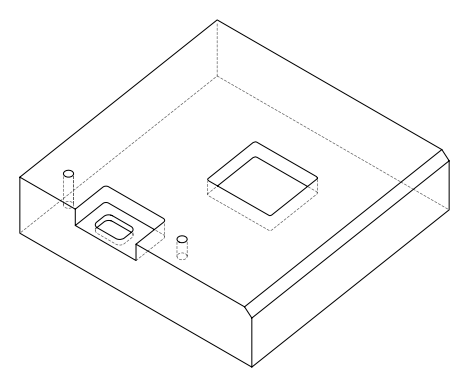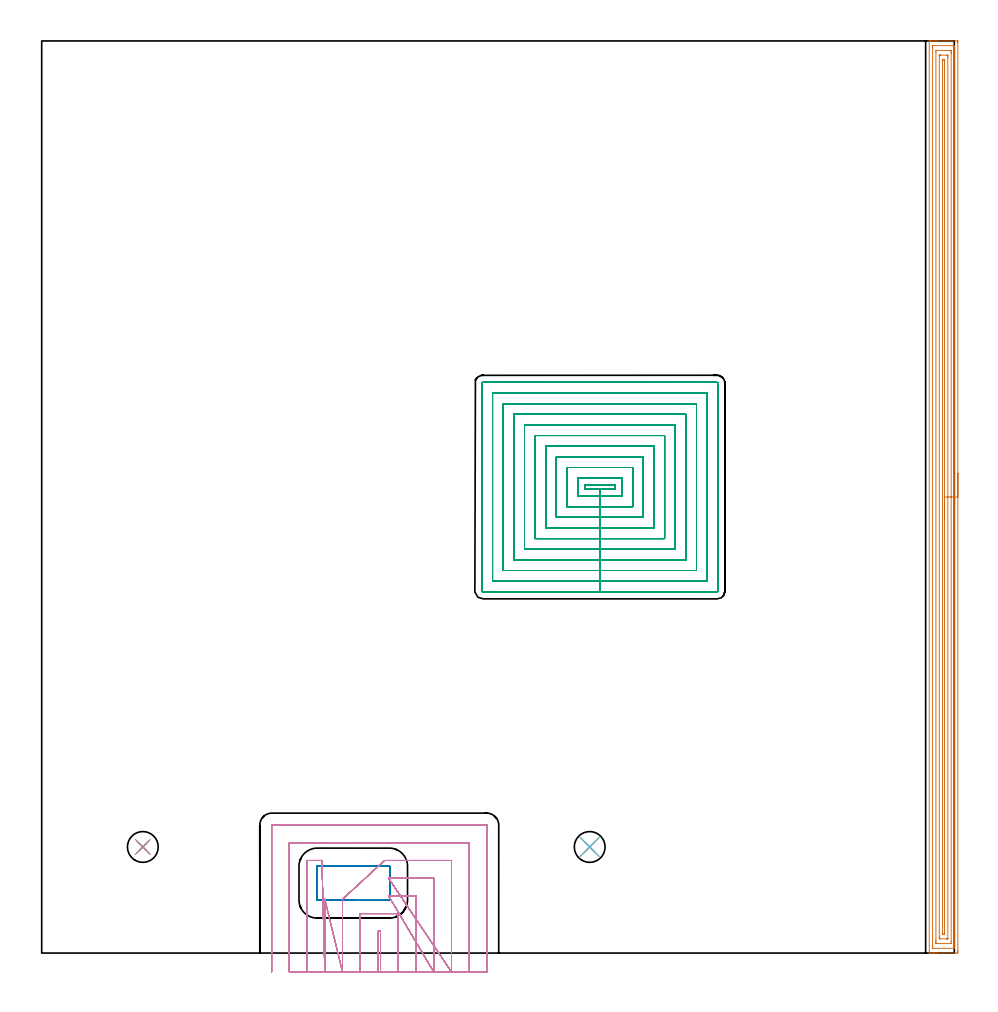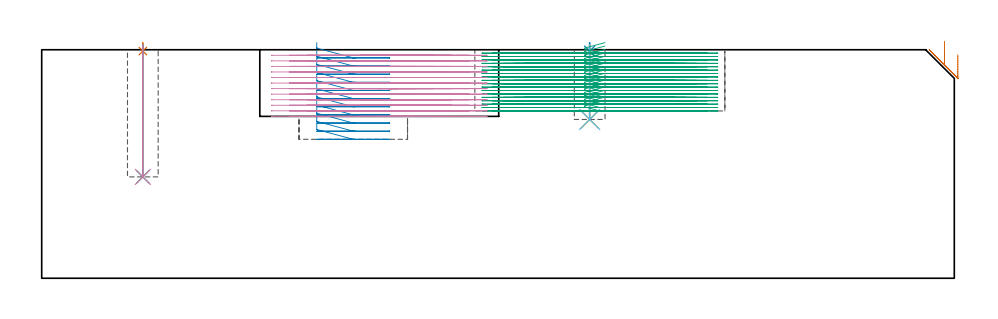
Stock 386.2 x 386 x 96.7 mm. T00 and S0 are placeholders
(PLAN: 10 operations, 8 tool changes, 134.8 min)
(1 SPOT_DRILL | STEP1POCKET | NXT0321_9005460120000 | 0.03 min | 2 mm3)
(2 SPOT_DRILL_1 | STEP1POCKET_1 | NXT0321_9005460120000 | 0.03 min | 2 mm3)
(3 DRILL_BLIND_HOLE_INTO_CENTER | STEP1POCKET | NXT0301_055 | 0.22 min | 2906 mm3)
(4 DRILL_TO_ENLARGE_BLIND_HOLE | STEP1POCKET | UGT0301_374 | 0.22 min | 4214 mm3)
(5 DRILL_BLIND_HOLE_INTO_CENTER_1 | STEP1POCKET_1 | NXT0301_055 | 0.13 min | 1566 mm3)
(6 DRILL_TO_ENLARGE_BLIND_HOLE_1 | STEP1POCKET_1 | UGT0301_374 | 0.13 min | 2336 mm3)
(7 AREA_MILL | FG_CHAMFER_SURFACE | UGT0205_001 | 15.64 min | 28254 mm3)
(8 MILL_RECTANGULAR_POCKET | POCKET_RECTANGULAR_STRAIGHT | UGT0201_133 | Follow Part, ap 3.75, ae 75% | 3.14 min | 49591 mm3)
(9 MILL_RECTANGULAR_POCKET_1 | POCKET_RECTANGULAR_STRAIGHT_1 | NXT0201_008 | Follow Part, ap 1.5, ae 75% | 81.26 min | 258962 mm3)
(10 MILL_SLOT | SLOT_PARTIAL_RECTANGULAR | NXT0201_013 | Follow Part, ap 2.5, ae 75% | 33.95 min | 131608 mm3)
(TOOL NXT0321_9005460120000 | NC Spot Drill, 142deg, 12mm, Carbide, Uncoated | D12 PA142 FL30 Z2)
(TOOL NXT0301_055 | Carbide Drill 8.4mm [860.1-0840-042A1-MM 2214] | D8.4 PA140 FL61 Z2)
(TOOL UGT0301_374 | Twist Drill Flat Bottom 13 mm | D13 PA180 FL101 Z2)
(TOOL UGT0205_001 | Chamfer Mill 20 x 3 x 45 deg. | D20 FL50 Z2)
(TOOL UGT0201_133 | Carbide End Mill 15.0 | D15 FL30 Z4)
(TOOL NXT0201_008 | ENDMILL 6mm [2P460-0600-NA 1630] | D6 FL26 Z6)
(TOOL NXT0201_013 | ENDMILL 10mm | D10 FL30 Z4)
(OP 1 SPOT_DRILL)
G17 G21 G94 G90
T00 M6
G54
G17 G0 G90 X42.8 Y44.9 S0 M3
G43 Z106.7 H0
G94 G81 G98 Z96.14 F250. R99.7
G80
M5
M2
(OP 2 SPOT_DRILL_1)
G17 G21 G94 G90
T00 M6
G54
G17 G0 G90 X231.9 Y44.9 S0 M3
G43 Z106.7 H0
G94 G81 G98 Z96.14 F250. R99.7
G80
M5
M2
(OP 3 DRILL_BLIND_HOLE_INTO_CENTER)
G17 G21 G94 G90
T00 M6
G54
G17 G0 G90 X42.8 Y44.9 S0 M3
G43 Z106.7 H1
G94 G81 G98 Z42.9 F250. R98.7
G80
M5
M2
(OP 4 DRILL_TO_ENLARGE_BLIND_HOLE)
G17 G21 G94 G90
T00 M6
G54
G17 G0 G90 X42.8 Y44.9 S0 M3
G43 Z106.7 H0
G94 G73 G98 Z42.9 F250. Q10.76 R98.7
G80
M5
M2
(OP 5 DRILL_BLIND_HOLE_INTO_CENTER_1)
G17 G21 G94 G90
T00 M6
G54
G17 G0 G90 X231.9 Y44.9 S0 M3
G43 Z106.7 H1
G94 G81 G98 Z67.2 F250. R98.7
G80
M5
M2
(OP 6 DRILL_TO_ENLARGE_BLIND_HOLE_1)
G17 G21 G94 G90
T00 M6
G54
G17 G0 G90 X231.9 Y44.9 S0 M3
G43 Z106.7 H0
G94 G81 G98 Z67.2 F250. R98.7
G80
M5
M2
(OP 7 AREA_MILL)
G17 G21 G94 G90
T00 M6
G54
G17 G0 G90 X387.7 Y203. S1061 M3
G43 Z106.7 H0
Z94.6
G94 G1 Y202.962 Z93.728 F250.
Y202.848 Z92.864
Y202.659 Z92.012
Y202.397 Z91.18
Y202.063 Z90.374
Y201.66 Z89.6
Y201.192 Z88.864
Y200.66 Z88.172
Y200.071 Z87.529
Y199.428 Z86.94
Y198.736 Z86.408
Y198. Z85.94
Y197.226 Z85.537
Y196.42 Z85.203
Y195.588 Z84.941
Y194.736 Z84.752
Y193.872 Z84.638
Y193. Z84.6
Y1.133
X387.699 Y0.61 Z84.601
X387.696 Y0.244 Z84.602
X387.693 Y0.01 Z84.605
X387.338 Y0.006 Z84.959
X386.74 Y0. Z85.557
X378.587 Z93.707
X378.032 Z94.264
X377.712 Z94.584
X377.157 Z95.139
X376.837 Z95.458
X375.865 Z96.434
X375.732 Y0.001 Z96.56
X375.685 Y0.003 Z96.607
X375.603 Y0.01 Z96.688
X375.6 Y0.163 Z96.7
Y385.837
X375.602 Y385.99 Z96.688
X375.73 Y385.997 Z96.562
X375.865 Y386. Z96.434
X376.196 Z96.103
X376.837 Z95.458
X378.033 Z94.264
X378.587 Z93.707
X387.338 Z84.959
X387.619 Y385.996 Z84.678
X387.692 Y385.99 Z84.605
X387.699 Y385.915 Z84.599
X387.7 Y385.39 Z84.6
Y193.
X386.286 Z86.014
X386.285 Y2.577 Z86.015
X386.283 Y2.395 Z86.017
X386.279 Y2.041 Z86.021
X386.271 Y2.01 Z86.029
X386.208 Y2.006 Z86.092
X386.104 Y2.002 Z86.196
X385.975 Y2. Z86.325
X377.224 Y2.001 Z95.076
X377.07 Y2.005 Z95.23
X377.041 Y2.009 Z95.259
X377.021 Y2.015 Z95.279
X377.02 Y2.049 Z95.28
X377.016 Y2.213 Z95.284
X377.015 Y2.395 Z95.285
X377.014 Y3.107 Z95.286
X377.015 Y383.423 Z95.285
X377.017 Y383.605 Z95.283
X377.021 Y383.959 Z95.279
X377.029 Y383.99 Z95.271
X377.093 Y383.994 Z95.207
X377.196 Y383.998 Z95.104
X377.325 Y384. Z94.975
X386.076 Y383.999 Z86.224
X386.231 Y383.995 Z86.069
X386.259 Y383.991 Z86.041
X386.279 Y383.985 Z86.021
X386.28 Y383.951 Z86.02
X386.284 Y383.787 Z86.016
X386.285 Y383.605 Z86.015
X386.286 Y382.893 Z86.014
Y193.
X384.872 Z87.428
X384.871 Y4.912 Z87.429
X384.868 Y4.181 Z87.432
X384.865 Y4.025 Z87.435
X384.862 Y4.009 Z87.438
X384.845 Y4.006 Z87.455
X384.801 Y4.003 Z87.499
X384.713 Y4.001 Z87.587
X379.462 Y4. Z92.838
X378.761 Y4.004 Z93.539
X378.587 Y4.01 Z93.713
X378.435 Y4.028 Z93.865
X378.432 Y4.181 Z93.868
X378.43 Y4.341 Z93.87
X378.429 Y5.074 Z93.871
X378.428 Y5.236 Z93.872
X378.429 Y381.088 Z93.871
X378.432 Y381.819 Z93.868
X378.435 Y381.975 Z93.865
X378.438 Y381.99 Z93.862
X378.455 Y381.994 Z93.845
X378.499 Y381.997 Z93.801
X378.587 Y381.999 Z93.713
X383.838 Y382. Z88.462
X384.539 Y381.996 Z87.761
X384.713 Y381.99 Z87.587
X384.865 Y381.972 Z87.435
X384.868 Y381.819 Z87.432
X384.87 Y381.659 Z87.43
X384.872 Y380.926 Z87.428
Y380.764
Y193.
X383.457 Z88.843
Y6.355
X383.455 Y6.186 Z88.845
X383.452 Y6.052 Z88.848
X383.451 Y6.017 Z88.849
X383.435 Y6.01 Z88.865
X383.383 Y6.007 Z88.917
X382.963 Y6. Z89.337
X382.93 Z89.37
X380.304 Z91.996
X379.922 Y6.01 Z92.378
X379.849 Y6.025 Z92.451
X379.846 Y6.078 Z92.454
X379.845 Y6.134 Z92.455
X379.843 Y6.471 Z92.457
Y6.859
Y379.645
X379.845 Y379.814 Z92.455
X379.848 Y379.948 Z92.452
X379.849 Y379.983 Z92.451
X379.865 Y379.99 Z92.435
X379.917 Y379.993 Z92.383
X380.337 Y380. Z91.963
X380.37 Z91.93
X382.996 Z89.304
X383.378 Y379.99 Z88.922
X383.451 Y379.975 Z88.849
X383.454 Y379.922 Z88.846
X383.455 Y379.866 Z88.845
X383.457 Y379.529 Z88.843
Y379.141
Y193.
X382.043 Z90.257
Y8.616
X382.039 Y8.207 Z90.261
X382.036 Y8.012 Z90.264
X381.838 Y8.006 Z90.462
X381.366 Y8.01 Z90.934
X381.264 Y8.027 Z91.036
X381.257 Y8.645 Z91.043
Y377.355
X381.261 Y377.756 Z91.039
X381.264 Y377.956 Z91.036
X381.267 Y377.991 Z91.033
X381.289 Y377.994 Z91.011
X381.334 Y377.997 Z90.966
X381.457 Y377.999 Z90.843
X381.934 Y377.99 Z90.366
X382.036 Y377.973 Z90.264
X382.043 Y377.355 Z90.257
Y193.
Y192.128 Z90.295
Y191.264 Z90.409
Y190.412 Z90.598
Y189.58 Z90.86
Y188.774 Z91.194
Y188. Z91.597
Y187.264 Z92.065
Y186.572 Z92.596
Y185.929 Z93.186
Y185.34 Z93.829
Y184.808 Z94.521
Y184.34 Z95.257
Y183.937 Z96.031
Y183.603 Z96.837
Y183.341 Z97.669
Y183.152 Z98.52
Y183.038 Z99.385
Y183. Z100.257
G0 Z106.7
M5
M2
(OP 8 MILL_RECTANGULAR_POCKET)
G17 G21 G94 G90
T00 M6
G54
G17 G0 G90 X116.4 Y30.987 S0 M3
G43 Z106.7 H0
Z99.7
G94 G1 Y22.5 Z97.426 F250.
Y22.455 Z97.414
X116.455 Y22.355 Z97.383
X116.555 Y22.3 Z97.353
X116.6 Z97.341
X131.85 Z93.254
X147.1 F500.
G3 X147.3 Y22.5 R0.2
G1 Y36.7
G3 X147.1 Y36.9 R0.2
G1 X116.6
G3 X116.4 Y36.7 R0.2
G1 Y22.5
G3 X116.6 Y22.3 R0.2
G1 X131.85
X132.85
G0 X116.4 Y30.987 Z96.254
G1 Y22.5 Z93.98 F250.
Y22.455 Z93.968
X116.455 Y22.355 Z93.938
X116.555 Y22.3 Z93.907
X116.6 Z93.895
X131.85 Z89.809
X147.1 F500.
G3 X147.3 Y22.5 R0.2
G1 Y36.7
G3 X147.1 Y36.9 R0.2
G1 X116.6
G3 X116.4 Y36.7 R0.2
G1 Y22.5
G3 X116.6 Y22.3 R0.2
G1 X131.85
X132.85
G0 X116.4 Y30.987 Z92.809
G1 Y22.5 Z90.535 F250.
Y22.455 Z90.523
X116.455 Y22.355 Z90.492
X116.555 Y22.3 Z90.462
X116.6 Z90.45
X131.85 Z86.364
X147.1 F500.
G3 X147.3 Y22.5 R0.2
G1 Y36.7
G3 X147.1 Y36.9 R0.2
G1 X116.6
G3 X116.4 Y36.7 R0.2
G1 Y22.5
G3 X116.6 Y22.3 R0.2
G1 X131.85
X132.85
G0 X116.4 Y30.987 Z89.364
G1 Y22.5 Z87.09 F250.
Y22.455 Z87.078
X116.455 Y22.355 Z87.047
X116.555 Y22.3 Z87.016
X116.6 Z87.004
X131.85 Z82.918
X147.1 F500.
G3 X147.3 Y22.5 R0.2
G1 Y36.7
G3 X147.1 Y36.9 R0.2
G1 X116.6
G3 X116.4 Y36.7 R0.2
G1 Y22.5
G3 X116.6 Y22.3 R0.2
G1 X131.85
X132.85
G0 X116.4 Y30.987 Z85.918
G1 Y22.5 Z83.644 F250.
Y22.455 Z83.632
X116.455 Y22.355 Z83.602
X116.555 Y22.3 Z83.571
X116.6 Z83.559
X131.85 Z79.473
X147.1 F500.
G3 X147.3 Y22.5 R0.2
G1 Y36.7
G3 X147.1 Y36.9 R0.2
G1 X116.6
G3 X116.4 Y36.7 R0.2
G1 Y22.5
G3 X116.6 Y22.3 R0.2
G1 X131.85
X132.85
G0 X116.4 Y30.987 Z82.473
G1 Y22.5 Z80.199 F250.
Y22.455 Z80.187
X116.455 Y22.355 Z80.156
X116.555 Y22.3 Z80.126
X116.6 Z80.113
X131.85 Z76.027
X147.1 F500.
G3 X147.3 Y22.5 R0.2
G1 Y36.7
G3 X147.1 Y36.9 R0.2
G1 X116.6
G3 X116.4 Y36.7 R0.2
G1 Y22.5
G3 X116.6 Y22.3 R0.2
G1 X131.85
X132.85
G0 X116.4 Y30.987 Z79.027
G1 Y22.5 Z76.753 F250.
Y22.455 Z76.741
X116.455 Y22.355 Z76.711
X116.555 Y22.3 Z76.68
X116.6 Z76.668
X131.85 Z72.582
X147.1 F500.
G3 X147.3 Y22.5 R0.2
G1 Y36.7
G3 X147.1 Y36.9 R0.2
G1 X116.6
G3 X116.4 Y36.7 R0.2
G1 Y22.5
G3 X116.6 Y22.3 R0.2
G1 X131.85
X132.85
G0 X116.4 Y30.987 Z75.582
G1 Y22.5 Z73.308 F250.
Y22.455 Z73.296
X116.455 Y22.355 Z73.265
X116.555 Y22.3 Z73.235
X116.6 Z73.223
X131.85 Z69.136
X147.1 F500.
G3 X147.3 Y22.5 R0.2
G1 Y36.7
G3 X147.1 Y36.9 R0.2
G1 X116.6
G3 X116.4 Y36.7 R0.2
G1 Y22.5
G3 X116.6 Y22.3 R0.2
G1 X131.85
X132.85
G0 X116.4 Y30.987 Z72.136
G1 Y22.5 Z69.862 F250.
Y22.455 Z69.85
X116.455 Y22.355 Z69.82
X116.555 Y22.3 Z69.789
X116.6 Z69.777
X131.85 Z65.691
X147.1 F500.
G3 X147.3 Y22.5 R0.2
G1 Y36.7
G3 X147.1 Y36.9 R0.2
G1 X116.6
G3 X116.4 Y36.7 R0.2
G1 Y22.5
G3 X116.6 Y22.3 R0.2
G1 X131.85
X132.85
G0 X116.4 Y30.987 Z68.691
G1 Y22.5 Z66.417 F250.
Y22.455 Z66.405
X116.455 Y22.355 Z66.374
X116.555 Y22.3 Z66.344
X116.6 Z66.332
X131.85 Z62.245
X147.1 F500.
G3 X147.3 Y22.5 R0.2
G1 Y36.7
G3 X147.1 Y36.9 R0.2
G1 X116.6
G3 X116.4 Y36.7 R0.2
G1 Y22.5
G3 X116.6 Y22.3 R0.2
G1 X131.85
X132.85
G0 X116.4 Y30.987 Z65.245
G1 Y22.5 Z62.971 F250.
Y22.455 Z62.959
X116.455 Y22.355 Z62.929
X116.555 Y22.3 Z62.898
X116.6 Z62.886
X131.85 Z58.8
X147.1 F500.
G3 X147.3 Y22.5 R0.2
G1 Y36.7
G3 X147.1 Y36.9 R0.2
G1 X116.6
G3 X116.4 Y36.7 R0.2
G1 Y22.5
G3 X116.6 Y22.3 R0.2
G1 X131.85
X132.85
G0 Z106.7
M5
M2
(OP 9 MILL_RECTANGULAR_POCKET_1)
G17 G21 G94 G90
T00 M6
G54
G17 G0 G90 X238.366 Y198. S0 M3
G43 Z106.7 H1
Z99.7
G94 G1 X229.8 Z97.405 F250.
Y196.4 Z96.976
X236.2 Z95.261
X242.6 F500.
Y198.
X229.8
Y196.4
X236.2
Y193.4
X245.6
Y201.
X226.8
Y193.4
X236.2
Y188.9
X250.1
Y205.5
X222.3
Y188.9
X236.2
Y184.4
X254.6
Y210.
X217.8
Y184.4
X236.2
Y179.9
X259.1
Y214.5
X213.3
Y179.9
X236.2
Y175.4
X263.6
Y219.
X208.8
Y175.4
X236.2
Y170.9
X268.1
Y223.5
X204.3
Y170.9
X236.2
Y166.4
X272.6
Y228.
X199.8
Y166.4
X236.2
Y161.9
X277.1
Y232.5
X195.3
Y161.9
X236.2
Y157.4
X281.6
Y237.
X190.8
Y157.4
X236.2
Y152.9
X285.8
G3 X286.1 Y153.2 R0.3
G1 Y241.2
G3 X285.8 Y241.5 R0.3
G1 X186.6
G3 X186.3 Y241.2 R0.3
G1 Y153.2
G3 X186.6 Y152.9 R0.3
G1 X236.2
X237.2
G0 X238.366 Y198. Z98.261
G1 X229.8 Z95.966 F250.
Y196.4 Z95.537
X236.2 Z93.822
X242.6 F500.
Y198.
X229.8
Y196.4
X236.2
Y193.4
X245.6
Y201.
X226.8
Y193.4
X236.2
Y188.9
X250.1
Y205.5
X222.3
Y188.9
X236.2
Y184.4
X254.6
Y210.
X217.8
Y184.4
X236.2
Y179.9
X259.1
Y214.5
X213.3
Y179.9
X236.2
Y175.4
X263.6
Y219.
X208.8
Y175.4
X236.2
Y170.9
X268.1
Y223.5
X204.3
Y170.9
X236.2
Y166.4
X272.6
Y228.
X199.8
Y166.4
X236.2
Y161.9
X277.1
Y232.5
X195.3
Y161.9
X236.2
Y157.4
X281.6
Y237.
X190.8
Y157.4
X236.2
Y152.9
X285.8
G3 X286.1 Y153.2 R0.3
G1 Y241.2
G3 X285.8 Y241.5 R0.3
G1 X186.6
G3 X186.3 Y241.2 R0.3
G1 Y153.2
G3 X186.6 Y152.9 R0.3
G1 X236.2
X237.2
G0 X238.366 Y198. Z96.822
G1 X229.8 Z94.527 F250.
Y196.4 Z94.098
X236.2 Z92.383
X242.6 F500.
Y198.
X229.8
Y196.4
X236.2
Y193.4
X245.6
Y201.
X226.8
Y193.4
X236.2
Y188.9
X250.1
Y205.5
X222.3
Y188.9
X236.2
Y184.4
X254.6
Y210.
X217.8
Y184.4
X236.2
Y179.9
X259.1
Y214.5
X213.3
Y179.9
X236.2
Y175.4
X263.6
Y219.
X208.8
Y175.4
X236.2
Y170.9
X268.1
Y223.5
X204.3
Y170.9
X236.2
Y166.4
X272.6
Y228.
X199.8
Y166.4
X236.2
Y161.9
X277.1
Y232.5
X195.3
Y161.9
X236.2
Y157.4
X281.6
Y237.
X190.8
Y157.4
X236.2
Y152.9
X285.8
G3 X286.1 Y153.2 R0.3
G1 Y241.2
G3 X285.8 Y241.5 R0.3
G1 X186.6
G3 X186.3 Y241.2 R0.3
G1 Y153.2
G3 X186.6 Y152.9 R0.3
G1 X236.2
X237.2
G0 X238.366 Y198. Z95.383
G1 X229.8 Z93.088 F250.
Y196.4 Z92.659
X236.2 Z90.944
X242.6 F500.
Y198.
X229.8
Y196.4
X236.2
Y193.4
X245.6
Y201.
X226.8
Y193.4
X236.2
Y188.9
X250.1
Y205.5
X222.3
Y188.9
X236.2
Y184.4
X254.6
Y210.
X217.8
Y184.4
X236.2
Y179.9
X259.1
Y214.5
X213.3
Y179.9
X236.2
Y175.4
X263.6
Y219.
X208.8
Y175.4
X236.2
Y170.9
X268.1
Y223.5
X204.3
Y170.9
X236.2
Y166.4
X272.6
Y228.
X199.8
Y166.4
X236.2
Y161.9
X277.1
Y232.5
X195.3
Y161.9
X236.2
Y157.4
X281.6
Y237.
X190.8
Y157.4
X236.2
Y152.9
X285.8
G3 X286.1 Y153.2 R0.3
G1 Y241.2
G3 X285.8 Y241.5 R0.3
G1 X186.6
G3 X186.3 Y241.2 R0.3
G1 Y153.2
G3 X186.6 Y152.9 R0.3
G1 X236.2
X237.2
G0 X238.366 Y198. Z93.944
G1 X229.8 Z91.649 F250.
Y196.4 Z91.22
X236.2 Z89.505
X242.6 F500.
Y198.
X229.8
Y196.4
X236.2
Y193.4
X245.6
Y201.
X226.8
Y193.4
X236.2
Y188.9
X250.1
Y205.5
X222.3
Y188.9
X236.2
Y184.4
X254.6
Y210.
X217.8
Y184.4
X236.2
Y179.9
X259.1
Y214.5
X213.3
Y179.9
X236.2
Y175.4
X263.6
Y219.
X208.8
Y175.4
X236.2
Y170.9
X268.1
Y223.5
X204.3
Y170.9
X236.2
Y166.4
X272.6
Y228.
X199.8
Y166.4
X236.2
Y161.9
X277.1
Y232.5
X195.3
Y161.9
X236.2
Y157.4
X281.6
Y237.
X190.8
Y157.4
X236.2
Y152.9
X285.8
G3 X286.1 Y153.2 R0.3
G1 Y241.2
G3 X285.8 Y241.5 R0.3
G1 X186.6
G3 X186.3 Y241.2 R0.3
G1 Y153.2
G3 X186.6 Y152.9 R0.3
G1 X236.2
X237.2
G0 X238.366 Y198. Z92.505
G1 X229.8 Z90.21 F250.
Y196.4 Z89.781
X236.2 Z88.067
X242.6 F500.
Y198.
X229.8
Y196.4
X236.2
Y193.4
X245.6
Y201.
X226.8
Y193.4
X236.2
Y188.9
X250.1
Y205.5
X222.3
Y188.9
X236.2
Y184.4
X254.6
Y210.
X217.8
Y184.4
X236.2
Y179.9
X259.1
Y214.5
X213.3
Y179.9
X236.2
Y175.4
X263.6
Y219.
X208.8
Y175.4
X236.2
Y170.9
X268.1
Y223.5
X204.3
Y170.9
X236.2
Y166.4
X272.6
Y228.
X199.8
Y166.4
X236.2
Y161.9
X277.1
Y232.5
X195.3
Y161.9
X236.2
Y157.4
X281.6
Y237.
X190.8
Y157.4
X236.2
Y152.9
X285.8
G3 X286.1 Y153.2 R0.3
G1 Y241.2
G3 X285.8 Y241.5 R0.3
G1 X186.6
G3 X186.3 Y241.2 R0.3
G1 Y153.2
G3 X186.6 Y152.9 R0.3
G1 X236.2
X237.2
G0 X238.366 Y198. Z91.067
G1 X229.8 Z88.771 F250.
Y196.4 Z88.343
X236.2 Z86.628
X242.6 F500.
Y198.
X229.8
Y196.4
X236.2
Y193.4
X245.6
Y201.
X226.8
Y193.4
X236.2
Y188.9
X250.1
Y205.5
X222.3
Y188.9
X236.2
Y184.4
X254.6
Y210.
X217.8
Y184.4
X236.2
Y179.9
X259.1
Y214.5
X213.3
Y179.9
X236.2
Y175.4
X263.6
Y219.
X208.8
Y175.4
X236.2
Y170.9
X268.1
Y223.5
X204.3
Y170.9
X236.2
Y166.4
X272.6
Y228.
X199.8
Y166.4
X236.2
Y161.9
X277.1
Y232.5
X195.3
Y161.9
X236.2
Y157.4
X281.6
Y237.
X190.8
Y157.4
X236.2
Y152.9
X285.8
G3 X286.1 Y153.2 R0.3
G1 Y241.2
G3 X285.8 Y241.5 R0.3
G1 X186.6
G3 X186.3 Y241.2 R0.3
G1 Y153.2
G3 X186.6 Y152.9 R0.3
G1 X236.2
X237.2
G0 X238.366 Y198. Z89.628
G1 X229.8 Z87.332 F250.
Y196.4 Z86.904
X236.2 Z85.189
X242.6 F500.
Y198.
X229.8
Y196.4
X236.2
Y193.4
X245.6
Y201.
X226.8
Y193.4
X236.2
Y188.9
X250.1
Y205.5
X222.3
Y188.9
X236.2
Y184.4
X254.6
Y210.
X217.8
Y184.4
X236.2
Y179.9
X259.1
Y214.5
X213.3
Y179.9
X236.2
Y175.4
X263.6
Y219.
X208.8
Y175.4
X236.2
Y170.9
X268.1
Y223.5
X204.3
Y170.9
X236.2
Y166.4
X272.6
Y228.
X199.8
Y166.4
X236.2
Y161.9
X277.1
Y232.5
X195.3
Y161.9
X236.2
Y157.4
X281.6
Y237.
X190.8
Y157.4
X236.2
Y152.9
X285.8
G3 X286.1 Y153.2 R0.3
G1 Y241.2
G3 X285.8 Y241.5 R0.3
G1 X186.6
G3 X186.3 Y241.2 R0.3
G1 Y153.2
G3 X186.6 Y152.9 R0.3
G1 X236.2
X237.2
G0 X238.366 Y198. Z88.189
G1 X229.8 Z85.894 F250.
Y196.4 Z85.465
X236.2 Z83.75
X242.6 F500.
Y198.
X229.8
Y196.4
X236.2
Y193.4
X245.6
Y201.
X226.8
Y193.4
X236.2
Y188.9
X250.1
Y205.5
X222.3
Y188.9
X236.2
Y184.4
X254.6
Y210.
X217.8
Y184.4
X236.2
Y179.9
X259.1
Y214.5
X213.3
Y179.9
X236.2
Y175.4
X263.6
Y219.
X208.8
Y175.4
X236.2
Y170.9
X268.1
Y223.5
X204.3
Y170.9
X236.2
Y166.4
X272.6
Y228.
X199.8
Y166.4
X236.2
Y161.9
X277.1
Y232.5
X195.3
Y161.9
X236.2
Y157.4
X281.6
Y237.
X190.8
Y157.4
X236.2
Y152.9
X285.8
G3 X286.1 Y153.2 R0.3
G1 Y241.2
G3 X285.8 Y241.5 R0.3
G1 X186.6
G3 X186.3 Y241.2 R0.3
G1 Y153.2
G3 X186.6 Y152.9 R0.3
G1 X236.2
X237.2
G0 X238.366 Y198. Z86.75
G1 X229.8 Z84.455 F250.
Y196.4 Z84.026
X236.2 Z82.311
X242.6 F500.
Y198.
X229.8
Y196.4
X236.2
Y193.4
X245.6
Y201.
X226.8
Y193.4
X236.2
Y188.9
X250.1
Y205.5
X222.3
Y188.9
X236.2
Y184.4
X254.6
Y210.
X217.8
Y184.4
X236.2
Y179.9
X259.1
Y214.5
X213.3
Y179.9
X236.2
Y175.4
X263.6
Y219.
X208.8
Y175.4
X236.2
Y170.9
X268.1
Y223.5
X204.3
Y170.9
X236.2
Y166.4
X272.6
Y228.
X199.8
Y166.4
X236.2
Y161.9
X277.1
Y232.5
X195.3
Y161.9
X236.2
Y157.4
X281.6
Y237.
X190.8
Y157.4
X236.2
Y152.9
X285.8
G3 X286.1 Y153.2 R0.3
G1 Y241.2
G3 X285.8 Y241.5 R0.3
G1 X186.6
G3 X186.3 Y241.2 R0.3
G1 Y153.2
G3 X186.6 Y152.9 R0.3
G1 X236.2
X237.2
G0 X238.366 Y198. Z85.311
G1 X229.8 Z83.016 F250.
Y196.4 Z82.587
X236.2 Z80.872
X242.6 F500.
Y198.
X229.8
Y196.4
X236.2
Y193.4
X245.6
Y201.
X226.8
Y193.4
X236.2
Y188.9
X250.1
Y205.5
X222.3
Y188.9
X236.2
Y184.4
X254.6
Y210.
X217.8
Y184.4
X236.2
Y179.9
X259.1
Y214.5
X213.3
Y179.9
X236.2
Y175.4
X263.6
Y219.
X208.8
Y175.4
X236.2
Y170.9
X268.1
Y223.5
X204.3
Y170.9
X236.2
Y166.4
X272.6
Y228.
X199.8
Y166.4
X236.2
Y161.9
X277.1
Y232.5
X195.3
Y161.9
X236.2
Y157.4
X281.6
Y237.
X190.8
Y157.4
X236.2
Y152.9
X285.8
G3 X286.1 Y153.2 R0.3
G1 Y241.2
G3 X285.8 Y241.5 R0.3
G1 X186.6
G3 X186.3 Y241.2 R0.3
G1 Y153.2
G3 X186.6 Y152.9 R0.3
G1 X236.2
X237.2
G0 X238.366 Y198. Z83.872
G1 X229.8 Z81.577 F250.
Y196.4 Z81.148
X236.2 Z79.433
X242.6 F500.
Y198.
X229.8
Y196.4
X236.2
Y193.4
X245.6
Y201.
X226.8
Y193.4
X236.2
Y188.9
X250.1
Y205.5
X222.3
Y188.9
X236.2
Y184.4
X254.6
Y210.
X217.8
Y184.4
X236.2
Y179.9
X259.1
Y214.5
X213.3
Y179.9
X236.2
Y175.4
X263.6
Y219.
X208.8
Y175.4
X236.2
Y170.9
X268.1
Y223.5
X204.3
Y170.9
X236.2
Y166.4
X272.6
Y228.
X199.8
Y166.4
X236.2
Y161.9
X277.1
Y232.5
X195.3
Y161.9
X236.2
Y157.4
X281.6
Y237.
X190.8
Y157.4
X236.2
Y152.9
X285.8
G3 X286.1 Y153.2 R0.3
G1 Y241.2
G3 X285.8 Y241.5 R0.3
G1 X186.6
G3 X186.3 Y241.2 R0.3
G1 Y153.2
G3 X186.6 Y152.9 R0.3
G1 X236.2
X237.2
G0 X238.366 Y198. Z82.433
G1 X229.8 Z80.138 F250.
Y196.4 Z79.709
X236.2 Z77.994
X242.6 F500.
Y198.
X229.8
Y196.4
X236.2
Y193.4
X245.6
Y201.
X226.8
Y193.4
X236.2
Y188.9
X250.1
Y205.5
X222.3
Y188.9
X236.2
Y184.4
X254.6
Y210.
X217.8
Y184.4
X236.2
Y179.9
X259.1
Y214.5
X213.3
Y179.9
X236.2
Y175.4
X263.6
Y219.
X208.8
Y175.4
X236.2
Y170.9
X268.1
Y223.5
X204.3
Y170.9
X236.2
Y166.4
X272.6
Y228.
X199.8
Y166.4
X236.2
Y161.9
X277.1
Y232.5
X195.3
Y161.9
X236.2
Y157.4
X281.6
Y237.
X190.8
Y157.4
X236.2
Y152.9
X285.8
G3 X286.1 Y153.2 R0.3
G1 Y241.2
G3 X285.8 Y241.5 R0.3
G1 X186.6
G3 X186.3 Y241.2 R0.3
G1 Y153.2
G3 X186.6 Y152.9 R0.3
G1 X236.2
X237.2
G0 X238.366 Y198. Z80.994
G1 X229.8 Z78.699 F250.
Y196.4 Z78.27
X236.2 Z76.556
X242.6 F500.
Y198.
X229.8
Y196.4
X236.2
Y193.4
X245.6
Y201.
X226.8
Y193.4
X236.2
Y188.9
X250.1
Y205.5
X222.3
Y188.9
X236.2
Y184.4
X254.6
Y210.
X217.8
Y184.4
X236.2
Y179.9
X259.1
Y214.5
X213.3
Y179.9
X236.2
Y175.4
X263.6
Y219.
X208.8
Y175.4
X236.2
Y170.9
X268.1
Y223.5
X204.3
Y170.9
X236.2
Y166.4
X272.6
Y228.
X199.8
Y166.4
X236.2
Y161.9
X277.1
Y232.5
X195.3
Y161.9
X236.2
Y157.4
X281.6
Y237.
X190.8
Y157.4
X236.2
Y152.9
X285.8
G3 X286.1 Y153.2 R0.3
G1 Y241.2
G3 X285.8 Y241.5 R0.3
G1 X186.6
G3 X186.3 Y241.2 R0.3
G1 Y153.2
G3 X186.6 Y152.9 R0.3
G1 X236.2
X237.2
G0 X238.366 Y198. Z79.556
G1 X229.8 Z77.26 F250.
Y196.4 Z76.832
X236.2 Z75.117
X242.6 F500.
Y198.
X229.8
Y196.4
X236.2
Y193.4
X245.6
Y201.
X226.8
Y193.4
X236.2
Y188.9
X250.1
Y205.5
X222.3
Y188.9
X236.2
Y184.4
X254.6
Y210.
X217.8
Y184.4
X236.2
Y179.9
X259.1
Y214.5
X213.3
Y179.9
X236.2
Y175.4
X263.6
Y219.
X208.8
Y175.4
X236.2
Y170.9
X268.1
Y223.5
X204.3
Y170.9
X236.2
Y166.4
X272.6
Y228.
X199.8
Y166.4
X236.2
Y161.9
X277.1
Y232.5
X195.3
Y161.9
X236.2
Y157.4
X281.6
Y237.
X190.8
Y157.4
X236.2
Y152.9
X285.8
G3 X286.1 Y153.2 R0.3
G1 Y241.2
G3 X285.8 Y241.5 R0.3
G1 X186.6
G3 X186.3 Y241.2 R0.3
G1 Y153.2
G3 X186.6 Y152.9 R0.3
G1 X236.2
X237.2
G0 X238.366 Y198. Z78.117
G1 X229.8 Z75.821 F250.
Y196.4 Z75.393
X236.2 Z73.678
X242.6 F500.
Y198.
X229.8
Y196.4
X236.2
Y193.4
X245.6
Y201.
X226.8
Y193.4
X236.2
Y188.9
X250.1
Y205.5
X222.3
Y188.9
X236.2
Y184.4
X254.6
Y210.
X217.8
Y184.4
X236.2
Y179.9
X259.1
Y214.5
X213.3
Y179.9
X236.2
Y175.4
X263.6
Y219.
X208.8
Y175.4
X236.2
Y170.9
X268.1
Y223.5
X204.3
Y170.9
X236.2
Y166.4
X272.6
Y228.
X199.8
Y166.4
X236.2
Y161.9
X277.1
Y232.5
X195.3
Y161.9
X236.2
Y157.4
X281.6
Y237.
X190.8
Y157.4
X236.2
Y152.9
X285.8
G3 X286.1 Y153.2 R0.3
G1 Y241.2
G3 X285.8 Y241.5 R0.3
G1 X186.6
G3 X186.3 Y241.2 R0.3
G1 Y153.2
G3 X186.6 Y152.9 R0.3
G1 X236.2
X237.2
G0 X238.366 Y198. Z76.678
G1 X229.8 Z74.382 F250.
Y196.4 Z73.954
X236.2 Z72.239
X242.6 F500.
Y198.
X229.8
Y196.4
X236.2
Y193.4
X245.6
Y201.
X226.8
Y193.4
X236.2
Y188.9
X250.1
Y205.5
X222.3
Y188.9
X236.2
Y184.4
X254.6
Y210.
X217.8
Y184.4
X236.2
Y179.9
X259.1
Y214.5
X213.3
Y179.9
X236.2
Y175.4
X263.6
Y219.
X208.8
Y175.4
X236.2
Y170.9
X268.1
Y223.5
X204.3
Y170.9
X236.2
Y166.4
X272.6
Y228.
X199.8
Y166.4
X236.2
Y161.9
X277.1
Y232.5
X195.3
Y161.9
X236.2
Y157.4
X281.6
Y237.
X190.8
Y157.4
X236.2
Y152.9
X285.8
G3 X286.1 Y153.2 R0.3
G1 Y241.2
G3 X285.8 Y241.5 R0.3
G1 X186.6
G3 X186.3 Y241.2 R0.3
G1 Y153.2
G3 X186.6 Y152.9 R0.3
G1 X236.2
X237.2
G0 X238.366 Y198. Z75.239
G1 X229.8 Z72.944 F250.
Y196.4 Z72.515
X236.2 Z70.8
X242.6 F500.
Y198.
X229.8
Y196.4
X236.2
Y193.4
X245.6
Y201.
X226.8
Y193.4
X236.2
Y188.9
X250.1
Y205.5
X222.3
Y188.9
X236.2
Y184.4
X254.6
Y210.
X217.8
Y184.4
X236.2
Y179.9
X259.1
Y214.5
X213.3
Y179.9
X236.2
Y175.4
X263.6
Y219.
X208.8
Y175.4
X236.2
Y170.9
X268.1
Y223.5
X204.3
Y170.9
X236.2
Y166.4
X272.6
Y228.
X199.8
Y166.4
X236.2
Y161.9
X277.1
Y232.5
X195.3
Y161.9
X236.2
Y157.4
X281.6
Y237.
X190.8
Y157.4
X236.2
Y152.9
X285.8
G3 X286.1 Y153.2 R0.3
G1 Y241.2
G3 X285.8 Y241.5 R0.3
G1 X186.6
G3 X186.3 Y241.2 R0.3
G1 Y153.2
G3 X186.6 Y152.9 R0.3
G1 X236.2
X237.2
G0 Z106.7
M5
M2
(OP 10 MILL_SLOT)
G17 G21 G94 G90
T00 M6
G54
G17 G0 G90 X143.4 Y-8. S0 M3
G43 Z106.7 H0
Z94.35
G94 G1 Y-5. F250.
Y9.2 F500.
X142.3
Y-5.
Y-8. F250.
X150.9
Y-5.
Y16.7 F500.
X134.8
Y-5.
Y-8. F250.
X158.4
Y-5.
Y24.2 F500.
X149.8
X146.8 F250.
X165.9 Y-8. F500.
Y-5. F250.
Y31.7 F500.
X149.8
X146.8 F250.
X173.4 Y-8. F500.
Y-5. F250.
Y39.2 F500.
X148.115
X145.115 F250.
X127.3 Y22.8 F500.
Y19.8 F250.
Y-5. F500.
Y-8. F250.
X119.8 Y22.8 F500.
Y19.8 F250.
Y-5. F500.
Y-8. F250.
X118.58 Y39.2 F500.
X115.58 F250.
X112.3 F500.
Y-5.
Y-8. F250.
X180.9
Y-5.
Y46.7 F500.
X104.8
Y-5.
Y-8. F250.
X188.4
Y-5.
Y54.1 F500.
X188.395 Y54.155
X188.355 Y54.195
X188.3 Y54.2
X97.4
X97.345 Y54.195
X97.305 Y54.155
X97.3 Y54.1
Y-5.
Y-8. F250.
G0 X143.4 Z92.
G1 Y-5.
Y9.2 F500.
X142.3
Y-5.
Y-8. F250.
X150.9
Y-5.
Y16.7 F500.
X134.8
Y-5.
Y-8. F250.
X158.4
Y-5.
Y24.2 F500.
X149.8
X146.8 F250.
X165.9 Y-8. F500.
Y-5. F250.
Y31.7 F500.
X149.8
X146.8 F250.
X173.4 Y-8. F500.
Y-5. F250.
Y39.2 F500.
X148.114
X145.114 F250.
X127.3 Y22.8 F500.
Y19.8 F250.
Y-5. F500.
Y-8. F250.
X119.8 Y22.8 F500.
Y19.8 F250.
Y-5. F500.
Y-8. F250.
X118.58 Y39.2 F500.
X115.58 F250.
X112.3 F500.
Y-5.
Y-8. F250.
X180.9
Y-5.
Y46.7 F500.
X104.8
Y-5.
Y-8. F250.
X188.4
Y-5.
Y54.1 F500.
X188.395 Y54.155
X188.355 Y54.195
X188.3 Y54.2
X97.4
X97.345 Y54.195
X97.305 Y54.155
X97.3 Y54.1
Y-5.
Y-8. F250.
G0 X143.4 Z89.65
G1 Y-5.
Y9.2 F500.
X142.3
Y-5.
Y-8. F250.
X150.9
Y-5.
Y16.7 F500.
X134.8
Y-5.
Y-8. F250.
X158.4
Y-5.
Y24.2 F500.
X149.8
X146.8 F250.
X165.9 Y-8. F500.
Y-5. F250.
Y31.7 F500.
X149.8
X146.8 F250.
X173.4 Y-8. F500.
Y-5. F250.
Y39.2 F500.
X148.114
X145.114 F250.
X127.3 Y22.8 F500.
Y19.8 F250.
Y-5. F500.
Y-8. F250.
X119.8 Y22.8 F500.
Y19.8 F250.
Y-5. F500.
Y-8. F250.
X118.58 Y39.2 F500.
X115.58 F250.
X112.3 F500.
Y-5.
Y-8. F250.
X180.9
Y-5.
Y46.7 F500.
X104.8
Y-5.
Y-8. F250.
X188.4
Y-5.
Y54.1 F500.
X188.395 Y54.155
X188.355 Y54.195
X188.3 Y54.2
X97.4
X97.345 Y54.195
X97.305 Y54.155
X97.3 Y54.1
Y-5.
Y-8. F250.
G0 X143.4 Z87.3
G1 Y-5.
Y9.2 F500.
X142.3
Y-5.
Y-8. F250.
X150.9
Y-5.
Y16.7 F500.
X134.8
Y-5.
Y-8. F250.
X158.4
Y-5.
Y24.2 F500.
X149.8
X146.8 F250.
X165.9 Y-8. F500.
Y-5. F250.
Y31.7 F500.
X149.8
X146.8 F250.
X173.4 Y-8. F500.
Y-5. F250.
Y39.2 F500.
X148.114
X145.114 F250.
X127.3 Y22.8 F500.
Y19.8 F250.
Y-5. F500.
Y-8. F250.
X119.8 Y22.8 F500.
Y19.8 F250.
Y-5. F500.
Y-8. F250.
X118.58 Y39.2 F500.
X115.58 F250.
X112.3 F500.
Y-5.
Y-8. F250.
X180.9
Y-5.
Y46.7 F500.
X104.8
Y-5.
Y-8. F250.
X188.4
Y-5.
Y54.1 F500.
X188.395 Y54.155
X188.355 Y54.195
X188.3 Y54.2
X97.4
X97.345 Y54.195
X97.305 Y54.155
X97.3 Y54.1
Y-5.
Y-8. F250.
G0 X143.4 Z84.95
G1 Y-5.
Y9.2 F500.
X142.3
Y-5.
Y-8. F250.
X150.9
Y-5.
Y16.7 F500.
X134.8
Y-5.
Y-8. F250.
X158.4
Y-5.
Y24.2 F500.
X149.8
X146.8 F250.
X165.9 Y-8. F500.
Y-5. F250.
Y31.7 F500.
X149.8
X146.8 F250.
X173.4 Y-8. F500.
Y-5. F250.
Y39.2 F500.
X148.115
X145.115 F250.
X127.3 Y22.8 F500.
Y19.8 F250.
Y-5. F500.
Y-8. F250.
X119.8 Y22.8 F500.
Y19.8 F250.
Y-5. F500.
Y-8. F250.
X118.58 Y39.2 F500.
X115.58 F250.
X112.3 F500.
Y-5.
Y-8. F250.
X180.9
Y-5.
Y46.7 F500.
X104.8
Y-5.
Y-8. F250.
X188.4
Y-5.
Y54.1 F500.
X188.395 Y54.155
X188.355 Y54.195
X188.3 Y54.2
X97.4
X97.345 Y54.195
X97.305 Y54.155
X97.3 Y54.1
Y-5.
Y-8. F250.
G0 X143.4 Z82.6
G1 Y-5.
Y9.2 F500.
X142.3
Y-5.
Y-8. F250.
X150.9
Y-5.
Y16.7 F500.
X134.8
Y-5.
Y-8. F250.
X158.4
Y-5.
Y24.2 F500.
X149.8
X146.8 F250.
X165.9 Y-8. F500.
Y-5. F250.
Y31.7 F500.
X149.8
X146.8 F250.
X173.4 Y-8. F500.
Y-5. F250.
Y39.2 F500.
X148.115
X145.115 F250.
X127.3 Y22.8 F500.
Y19.8 F250.
Y-5. F500.
Y-8. F250.
X119.8 Y22.8 F500.
Y19.8 F250.
Y-5. F500.
Y-8. F250.
X118.58 Y39.2 F500.
X115.58 F250.
X112.3 F500.
Y-5.
Y-8. F250.
X180.9
Y-5.
Y46.7 F500.
X104.8
Y-5.
Y-8. F250.
X188.4
Y-5.
Y54.1 F500.
X188.395 Y54.155
X188.355 Y54.195
X188.3 Y54.2
X97.4
X97.345 Y54.195
X97.305 Y54.155
X97.3 Y54.1
Y-5.
Y-8. F250.
G0 X143.4 Z80.25
G1 Y-5.
Y9.2 F500.
X142.3
Y-5.
Y-8. F250.
X150.9
Y-5.
Y16.7 F500.
X134.8
Y-5.
Y-8. F250.
X158.4
Y-5.
Y24.2 F500.
X149.8
X146.8 F250.
X165.9 Y-8. F500.
Y-5. F250.
Y31.7 F500.
X149.8
X146.8 F250.
X173.4 Y-8. F500.
Y-5. F250.
Y39.2 F500.
X148.114
X145.114 F250.
X127.3 Y22.8 F500.
Y19.8 F250.
Y-5. F500.
Y-8. F250.
X119.8 Y22.8 F500.
Y19.8 F250.
Y-5. F500.
Y-8. F250.
X118.58 Y39.2 F500.
X115.58 F250.
X112.3 F500.
Y-5.
Y-8. F250.
X180.9
Y-5.
Y46.7 F500.
X104.8
Y-5.
Y-8. F250.
X188.4
Y-5.
Y54.1 F500.
X188.395 Y54.155
X188.355 Y54.195
X188.3 Y54.2
X97.4
X97.345 Y54.195
X97.305 Y54.155
X97.3 Y54.1
Y-5.
Y-8. F250.
G0 X143.4 Z77.9
G1 Y-5.
Y9.2 F500.
X142.3
Y-5.
Y-8. F250.
X150.9
Y-5.
Y16.7 F500.
X134.8
Y-5.
Y-8. F250.
X158.4
Y-5.
Y24.2 F500.
X149.8
X146.8 F250.
X165.9 Y-8. F500.
Y-5. F250.
Y31.7 F500.
X149.8
X146.8 F250.
X173.4 Y-8. F500.
Y-5. F250.
Y39.2 F500.
X148.114
X145.114 F250.
X127.3 Y22.8 F500.
Y19.8 F250.
Y-5. F500.
Y-8. F250.
X119.8 Y22.8 F500.
Y19.8 F250.
Y-5. F500.
Y-8. F250.
X118.58 Y39.2 F500.
X115.58 F250.
X112.3 F500.
Y-5.
Y-8. F250.
X180.9
Y-5.
Y46.7 F500.
X104.8
Y-5.
Y-8. F250.
X188.4
Y-5.
Y54.1 F500.
X188.395 Y54.155
X188.355 Y54.195
X188.3 Y54.2
X97.4
X97.345 Y54.195
X97.305 Y54.155
X97.3 Y54.1
Y-5.
Y-8. F250.
G0 X143.4 Z75.55
G1 Y-5.
Y9.2 F500.
X142.3
Y-5.
Y-8. F250.
X150.9
Y-5.
Y16.7 F500.
X134.8
Y-5.
Y-8. F250.
X158.4
Y-5.
Y24.2 F500.
X149.8
X146.8 F250.
X165.9 Y-8. F500.
Y-5. F250.
Y31.7 F500.
X149.8
X146.8 F250.
X173.4 Y-8. F500.
Y-5. F250.
Y39.2 F500.
X148.114
X145.114 F250.
X127.3 Y22.8 F500.
Y19.8 F250.
Y-5. F500.
Y-8. F250.
X119.8 Y22.8 F500.
Y19.8 F250.
Y-5. F500.
Y-8. F250.
X118.58 Y39.2 F500.
X115.58 F250.
X112.3 F500.
Y-5.
Y-8. F250.
X180.9
Y-5.
Y46.7 F500.
X104.8
Y-5.
Y-8. F250.
X188.4
Y-5.
Y54.1 F500.
X188.395 Y54.155
X188.355 Y54.195
X188.3 Y54.2
X97.4
X97.345 Y54.195
X97.305 Y54.155
X97.3 Y54.1
Y-5.
Y-8. F250.
G0 X143.4 Z73.2
G1 Y-5.
Y9.2 F500.
X142.3
Y-5.
Y-8. F250.
X150.9
Y-5.
Y16.7 F500.
X134.8
Y-5.
Y-8. F250.
X158.4
Y-5.
Y24.2 F500.
X149.8
X146.8 F250.
X165.9 Y-8. F500.
Y-5. F250.
Y31.7 F500.
X149.8
X146.8 F250.
X173.4 Y-8. F500.
Y-5. F250.
Y39.2 F500.
X148.115
X145.115 F250.
X127.3 Y22.8 F500.
Y19.8 F250.
Y-5. F500.
Y-8. F250.
X119.8 Y22.8 F500.
Y19.8 F250.
Y-5. F500.
Y-8. F250.
X118.58 Y39.2 F500.
X115.58 F250.
X112.3 F500.
Y-5.
Y-8. F250.
X180.9
Y-5.
Y46.7 F500.
X104.8
Y-5.
Y-8. F250.
X188.4
Y-5.
Y54.1 F500.
X188.395 Y54.155
X188.355 Y54.195
X188.3 Y54.2
X97.4
X97.345 Y54.195
X97.305 Y54.155
X97.3 Y54.1
Y-5.
Y-8. F250.
G0 X143.4 Z70.85
G1 Y-5.
Y9.2 F500.
X142.3
Y-5.
Y-8. F250.
X150.9
Y-5.
Y16.7 F500.
X134.8
Y-5.
Y-8. F250.
X158.4
Y-5.
Y24.2 F500.
X149.8
X146.8 F250.
X165.9 Y-8. F500.
Y-5. F250.
Y31.7 F500.
X149.8
X146.8 F250.
X173.4 Y-8. F500.
Y-5. F250.
Y39.2 F500.
X148.115
X145.115 F250.
X127.3 Y22.8 F500.
Y19.8 F250.
Y-5. F500.
Y-8. F250.
X119.8 Y22.8 F500.
Y19.8 F250.
Y-5. F500.
Y-8. F250.
X118.58 Y39.2 F500.
X115.58 F250.
X112.3 F500.
Y-5.
Y-8. F250.
X180.9
Y-5.
Y46.7 F500.
X104.8
Y-5.
Y-8. F250.
X188.4
Y-5.
Y54.1 F500.
X188.395 Y54.155
X188.355 Y54.195
X188.3 Y54.2
X97.4
X97.345 Y54.195
X97.305 Y54.155
X97.3 Y54.1
Y-5.
Y-8. F250.
G0 X143.4 Z68.5
G1 Y-5.
Y9.2 F500.
X142.3
Y-5.
Y-8. F250.
X150.9
Y-5.
Y16.7 F500.
X134.8
Y-5.
Y-8. F250.
X158.4
Y-5.
Y24.2 F500.
X149.8
X146.8 F250.
X165.9 Y-8. F500.
Y-5. F250.
Y31.7 F500.
X149.8
X146.8 F250.
X173.4 Y-8. F500.
Y-5. F250.
Y39.2 F500.
X148.114
X145.114 F250.
X127.3 Y22.8 F500.
Y19.8 F250.
Y-5. F500.
Y-8. F250.
X119.8 Y22.8 F500.
Y19.8 F250.
Y-5. F500.
Y-8. F250.
X118.58 Y39.2 F500.
X115.58 F250.
X112.3 F500.
Y-5.
Y-8. F250.
X180.9
Y-5.
Y46.7 F500.
X104.8
Y-5.
Y-8. F250.
X188.4
Y-5.
Y54.1 F500.
X188.395 Y54.155
X188.355 Y54.195
X188.3 Y54.2
X97.4
X97.345 Y54.195
X97.305 Y54.155
X97.3 Y54.1
Y-5.
Y-8. F250.
G0 Z106.7
M5
M2
